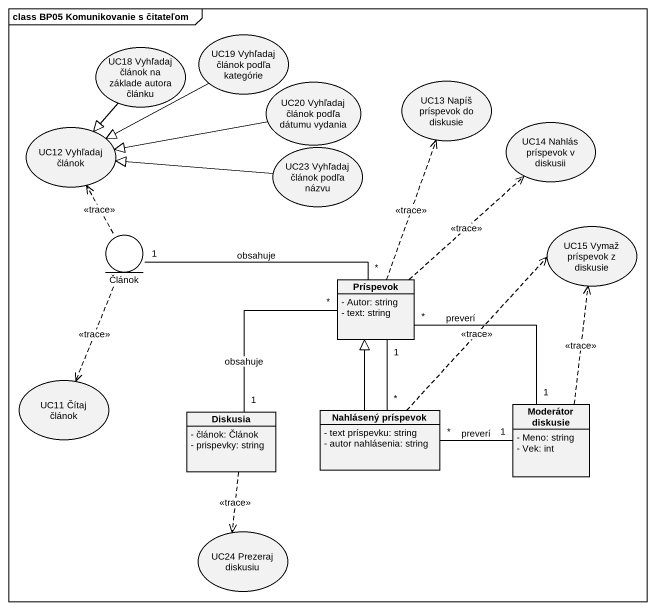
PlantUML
@startuml
mainframe class BP05 Komunikovanie s čitateľom
allowmixing
hide circle
hide empty members
skinparam classAttributeIconSize 0
usecase "UC18 Vyhľadaj článok na základe autora článku" as UC18_Vyhľadaj_článok_na
usecase "UC19 Vyhľadaj článok podľa kategórie" as UC19_Vyhľadaj_článok_podľa
usecase "UC20 Vyhľadaj článok podľa dátumu vydania" as UC20_Vyhľadaj_článok_podľa
usecase "UC13 Napíš príspevok do diskusie" as UC13_Napíš_príspevok_do
usecase "UC12 Vyhľadaj článok" as UC12_Vyhľadaj_článok
usecase "UC14 Nahlás príspevok v diskusii" as UC14_Nahlás_príspevok_v
usecase "UC23 Vyhľadaj článok podľa názvu" as UC23_Vyhľadaj_článok_podľa
entity Článok
usecase "UC15 Vymaž príspevok z diskusie" as UC15_Vymaž_príspevok_z
class Príspevok {
  - Autor: string
  - text: string
}
usecase "UC11 Čítaj článok" as UC11_Čítaj_článok
class Diskusia {
  - článok: Článok
  - prispevky: string
}
class "Nahlásený príspevok" as Nahlásený_príspevok {
  - text príspevku: string
  - autor nahlásenia: string
}
class "Moderátor diskusie" as Moderátor_diskusie {
  - Meno: string
  - Vek: int
}
usecase "UC24 Prezeraj diskusiu" as UC24_Prezeraj_diskusiu
UC18_Vyhľadaj_článok_na --|> UC12_Vyhľadaj_článok
UC19_Vyhľadaj_článok_podľa -left-|> UC12_Vyhľadaj_článok
UC20_Vyhľadaj_článok_podľa -left-|> UC12_Vyhľadaj_článok
UC23_Vyhľadaj_článok_podľa -left-|> UC12_Vyhľadaj_článok
Článok .up.> UC12_Vyhľadaj_článok : <<trace>>
Článok ..> UC11_Čítaj_článok : <<trace>>
Príspevok .up.> UC13_Napíš_príspevok_do : <<trace>>
Príspevok .up.> UC14_Nahlás_príspevok_v : <<trace>>
Príspevok "*" -left- "1" Článok : obsahuje
Príspevok "*" -- "1" Diskusia : obsahuje
Príspevok "1" -- "*" Nahlásený_príspevok
Príspevok "*" -- "1" Moderátor_diskusie : preverí
Diskusia ..> UC24_Prezeraj_diskusiu : <<trace>>
Nahlásený_príspevok .up.> UC15_Vymaž_príspevok_z : <<trace>>
Nahlásený_príspevok -up-|> Príspevok
Moderátor_diskusie .up.> UC15_Vymaž_príspevok_z : <<trace>>
Moderátor_diskusie "1" -left- "*" Nahlásený_príspevok : preverí
@enduml
